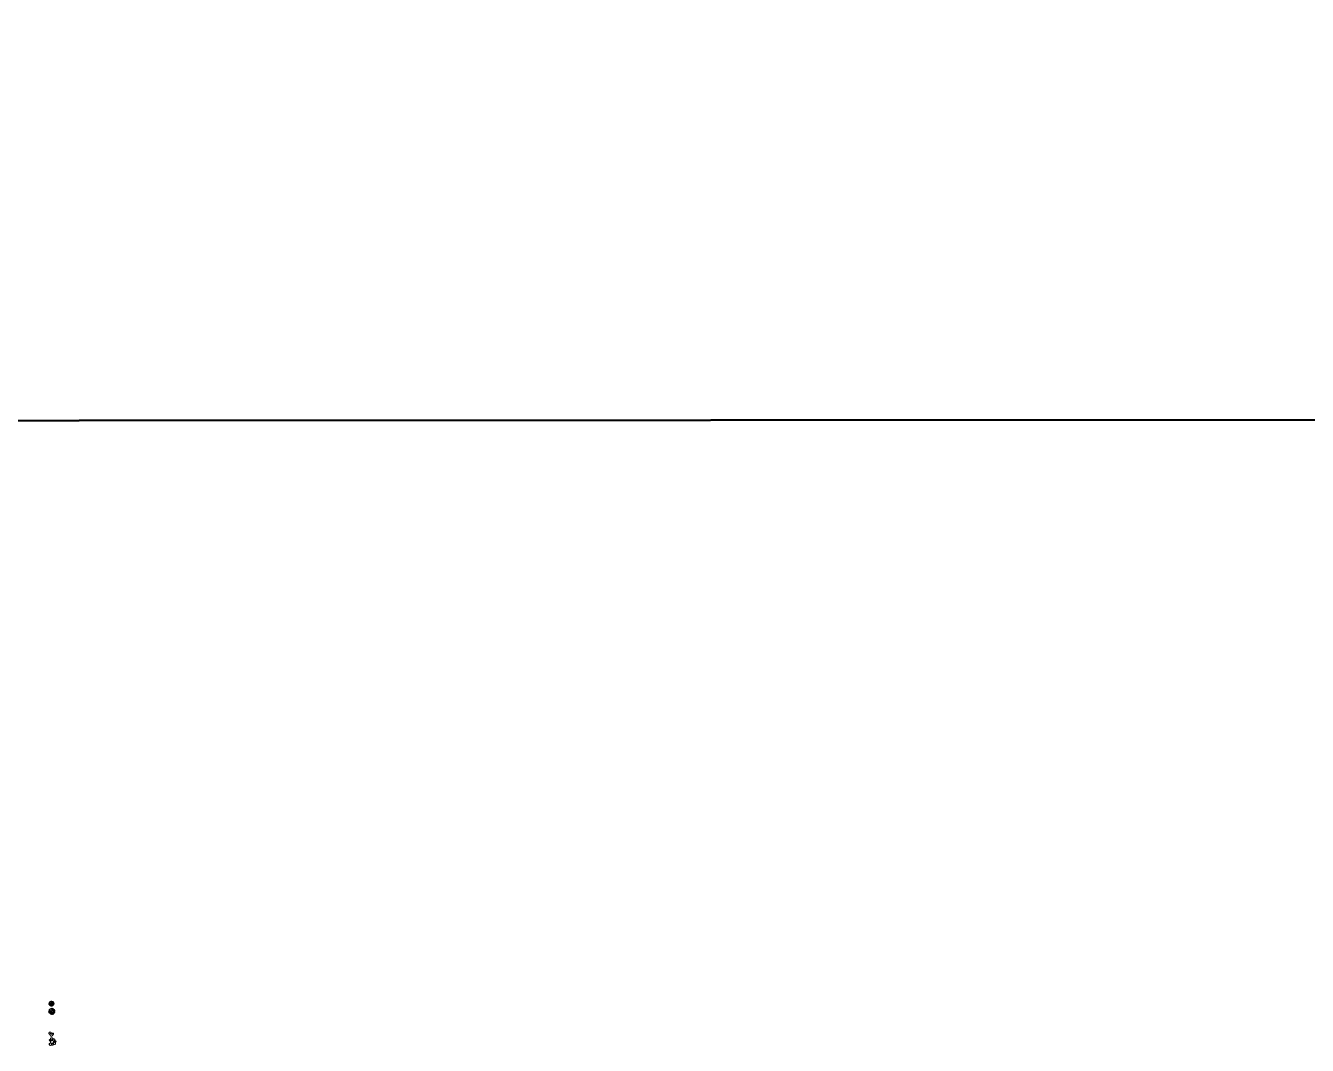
# Model space of a CAD drawing. Header units: feet. Extents: x 3381 to 683784, y 675186 to 4376258.
# Drawn here: x 681933 to 683042, y 4374468 to 4375351 of the extents above; entities that cross this region are included whole.
import ezdxf

# ---------------------------------------------------------------- set-up
doc = ezdxf.new("R2010")
doc.units = ezdxf.units.FT
doc.header["$MEASUREMENT"] = 0
doc.layers.get('0').update_dxf_attribs({"linetype": 'CONTINUOUS'})
doc.layers.add('su xtti', color=7, linetype='CONTINUOUS', lineweight=30)
doc.layers.add('дерево', color=96, linetype='CONTINUOUS', lineweight=5)

# ---------------------------------------------------------------- blocks, each defined once
blk = doc.blocks.new('sam')
at = {"layer": 'дерево'}
for p, q in [((8656798, 4482433), (8656796, 4482432)), ((8656799, 4482431), (8656796, 4482431)), ((8656799, 4482430), (8656796, 4482430)), ((8656798, 4482429), (8656796, 4482428)), ((8656798, 4482436), (8656797, 4482435)), ((8656798, 4482434), (8656797, 4482435)), ((8656798, 4482434), (8656797, 4482434)), ((8656798, 4482432), (8656797, 4482432)), ((8656798, 4482427), (8656797, 4482426)), ((8656800, 4482437), (8656798, 4482438)), ((8656799, 4482436), (8656798, 4482437)), ((8656799, 4482436), (8656798, 4482436)), ((8656800, 4482435), (8656798, 4482434)), ((8656798, 4482434), (8656798, 4482434)), ((8656800, 4482433), (8656798, 4482433)), ((8656799, 4482431), (8656798, 4482432)), ((8656800, 4482428), (8656798, 4482429)), ((8656799, 4482427), (8656798, 4482427)), ((8656800, 4482437), (8656799, 4482436)), ((8656800, 4482432), (8656799, 4482431)), ((8656800, 4482429), (8656799, 4482430)), ((8656800, 4482428), (8656799, 4482427)), ((8656801, 4482439), (8656800, 4482440)), ((8656802, 4482437), (8656800, 4482437)), ((8656801, 4482436), (8656800, 4482435)), ((8656801, 4482436), (8656800, 4482434)), ((8656800, 4482434), (8656800, 4482433)), ((8656802, 4482433), (8656800, 4482432)), ((8656802, 4482433), (8656800, 4482433)), ((8656803, 4482430), (8656800, 4482429)), ((8656800, 4482429), (8656802, 4482428)), ((8656800, 4482429), (8656800, 4482428)), ((8656802, 4482438), (8656801, 4482439)), ((8656804, 4482435), (8656801, 4482436)), ((8656802, 4482428), (8656801, 4482427)), ((8656801, 4482427), (8656801, 4482427)), ((8656802, 4482437), (8656802, 4482438)), ((8656803, 4482436), (8656802, 4482437)), ((8656803, 4482433), (8656802, 4482433)), ((8656802, 4482428), (8656807, 4482430)), ((8656804, 4482435), (8656803, 4482436)), ((8656804, 4482434), (8656803, 4482433)), ((8656808, 4482431), (8656803, 4482430)), ((8656808, 4482435), (8656804, 4482435)), ((8656804, 4482435), (8656804, 4482434)), ((8656804, 4482434), (8656807, 4482434)), ((8656807, 4482446), (8656806, 4482448)), ((8656807, 4482446), (8656806, 4482446)), ((8656808, 4482448), (8656807, 4482448)), ((8656809, 4482446), (8656807, 4482447)), ((8656808, 4482446), (8656807, 4482446)), ((8656807, 4482434), (8656812, 4482432)), ((8656807, 4482430), (8656811, 4482430)), ((8656810, 4482448), (8656808, 4482449)), ((8656809, 4482446), (8656808, 4482448)), ((8656808, 4482448), (8656808, 4482448)), ((8656809, 4482445), (8656808, 4482446)), ((8656812, 4482433), (8656808, 4482435)), ((8656812, 4482432), (8656808, 4482431)), ((8656810, 4482448), (8656809, 4482449)), ((8656811, 4482445), (8656809, 4482446)), ((8656811, 4482445), (8656809, 4482445)), ((8656812, 4482448), (8656810, 4482448)), ((8656813, 4482448), (8656811, 4482450)), ((8656811, 4482448), (8656811, 4482449)), ((8656812, 4482448), (8656811, 4482448)), ((8656815, 4482446), (8656811, 4482445)), ((8656811, 4482430), (8656815, 4482429)), ((8656813, 4482447), (8656812, 4482448)), ((8656813, 4482433), (8656812, 4482433)), ((8656813, 4482448), (8656813, 4482451)), ((8656815, 4482446), (8656813, 4482448)), ((8656815, 4482446), (8656813, 4482447)), ((8656818, 4482428), (8656813, 4482433)), ((8656817, 4482451), (8656814, 4482453)), ((8656815, 4482450), (8656814, 4482451)), ((8656815, 4482448), (8656814, 4482450)), ((8656815, 4482450), (8656815, 4482451)), ((8656815, 4482449), (8656816, 4482450)), ((8656815, 4482449), (8656815, 4482450)), ((8656815, 4482450), (8656815, 4482450)), ((8656815, 4482448), (8656815, 4482449)), ((8656821, 4482447), (8656815, 4482448)), ((8656818, 4482445), (8656815, 4482446)), ((8656815, 4482429), (8656818, 4482426)), ((8656817, 4482451), (8656816, 4482453)), ((8656816, 4482450), (8656817, 4482451)), ((8656816, 4482450), (8656817, 4482451)), ((8656819, 4482452), (8656817, 4482453)), ((8656820, 4482452), (8656817, 4482451)), ((8656819, 4482450), (8656818, 4482451)), ((8656818, 4482451), (8656818, 4482451)), ((8656818, 4482451), (8656818, 4482451)), ((8656822, 4482444), (8656818, 4482445)), ((8656820, 4482426), (8656818, 4482428)), ((8656820, 4482453), (8656819, 4482454)), ((8656820, 4482452), (8656819, 4482453)), ((8656820, 4482452), (8656819, 4482452)), ((8656820, 4482451), (8656819, 4482451)), ((8656821, 4482449), (8656819, 4482450)), ((8656820, 4482453), (8656821, 4482454)), ((8656823, 4482452), (8656820, 4482453)), ((8656823, 4482452), (8656820, 4482452)), ((8656822, 4482450), (8656820, 4482451)), ((8656820, 4482450), (8656820, 4482451)), ((8656820, 4482450), (8656820, 4482451)), ((8656821, 4482449), (8656820, 4482450)), ((8656822, 4482450), (8656821, 4482449)), ((8656821, 4482447), (8656822, 4482448)), ((8656824, 4482445), (8656821, 4482447)), ((8656822, 4482450), (8656823, 4482451)), ((8656822, 4482450), (8656822, 4482451)), ((8656823, 4482449), (8656822, 4482450)), ((8656822, 4482450), (8656822, 4482450)), ((8656822, 4482448), (8656823, 4482449)), ((8656823, 4482441), (8656822, 4482444)), ((8656823, 4482437), (8656822, 4482433)), ((8656822, 4482433), (8656822, 4482428)), ((8656824, 4482453), (8656823, 4482454)), ((8656823, 4482452), (8656824, 4482453)), ((8656826, 4482449), (8656823, 4482452)), ((8656823, 4482449), (8656824, 4482450)), ((8656827, 4482444), (8656823, 4482437)), ((8656823, 4482437), (8656823, 4482441)), ((8656824, 4482453), (8656827, 4482453)), ((8656827, 4482444), (8656824, 4482445)), ((8656824, 4482424), (8656825, 4482437)), ((8656830, 4482429), (8656824, 4482424)), ((8656825, 4482437), (8656827, 4482444)), ((8656830, 4482447), (8656826, 4482449)), ((8656826, 4482449), (8656828, 4482449)), ((8656827, 4482444), (8656828, 4482445)), ((8656828, 4482452), (8656828, 4482453)), ((8656828, 4482452), (8656829, 4482453)), ((8656829, 4482450), (8656828, 4482452)), ((8656828, 4482449), (8656830, 4482449)), ((8656828, 4482445), (8656830, 4482447)), ((8656828, 4482426), (8656832, 4482428)), ((8656829, 4482450), (8656830, 4482452)), ((8656830, 4482449), (8656829, 4482450)), ((8656830, 4482449), (8656833, 4482450)), ((8656830, 4482447), (8656832, 4482448)), ((8656830, 4482447), (8656832, 4482446)), ((8656834, 4482433), (8656830, 4482429)), ((8656832, 4482448), (8656835, 4482449)), ((8656832, 4482448), (8656835, 4482448)), ((8656832, 4482446), (8656835, 4482446)), ((8656832, 4482428), (8656834, 4482430)), ((8656836, 4482435), (8656834, 4482433)), ((8656834, 4482430), (8656836, 4482433)), ((8656835, 4482448), (8656836, 4482449)), ((8656835, 4482448), (8656838, 4482449)), ((8656835, 4482446), (8656836, 4482448)), ((8656835, 4482446), (8656836, 4482446)), ((8656838, 4482447), (8656836, 4482448)), ((8656838, 4482440), (8656836, 4482435)), ((8656836, 4482433), (8656838, 4482437)), ((8656838, 4482445), (8656838, 4482448)), ((8656838, 4482445), (8656839, 4482447)), ((8656838, 4482445), (8656838, 4482447)), ((8656839, 4482443), (8656838, 4482445)), ((8656838, 4482437), (8656841, 4482442)), ((8656841, 4482442), (8656838, 4482440)), ((8656842, 4482427), (8656838, 4482425)), ((8656839, 4482447), (8656840, 4482447)), ((8656839, 4482443), (8656840, 4482444)), ((8656841, 4482442), (8656839, 4482443)), ((8656840, 4482445), (8656841, 4482447)), ((8656840, 4482444), (8656840, 4482445)), ((8656840, 4482445), (8656842, 4482445)), ((8656840, 4482444), (8656842, 4482443)), ((8656841, 4482442), (8656843, 4482440)), ((8656842, 4482444), (8656843, 4482445)), ((8656842, 4482443), (8656843, 4482444)), ((8656842, 4482443), (8656842, 4482444)), ((8656842, 4482443), (8656843, 4482442)), ((8656842, 4482427), (8656845, 4482430)), ((8656843, 4482426), (8656842, 4482427)), ((8656843, 4482441), (8656845, 4482443)), ((8656843, 4482440), (8656843, 4482441)), ((8656843, 4482441), (8656845, 4482441)), ((8656843, 4482440), (8656844, 4482437)), ((8656843, 4482440), (8656844, 4482439)), ((8656843, 4482426), (8656845, 4482428)), ((8656844, 4482439), (8656846, 4482440)), ((8656844, 4482439), (8656845, 4482439)), ((8656844, 4482437), (8656845, 4482437)), ((8656844, 4482437), (8656845, 4482436)), ((8656845, 4482439), (8656846, 4482439)), ((8656845, 4482437), (8656847, 4482438)), ((8656845, 4482433), (8656847, 4482437)), ((8656845, 4482430), (8656845, 4482433)), ((8656845, 4482430), (8656846, 4482432)), ((8656845, 4482430), (8656846, 4482431)), ((8656845, 4482428), (8656847, 4482429)), ((8656846, 4482432), (8656847, 4482435)), ((8656846, 4482431), (8656849, 4482430)), ((8656847, 4482429), (8656849, 4482428)), ((8656847, 4482429), (8656848, 4482429)), ((8656847, 4482425), (8656848, 4482428)), ((8656797, 4482423), (8656796, 4482424)), ((8656799, 4482421), (8656796, 4482422)), ((8656799, 4482426), (8656797, 4482424)), ((8656798, 4482422), (8656797, 4482423)), ((8656798, 4482420), (8656797, 4482421)), ((8656799, 4482421), (8656798, 4482422)), ((8656799, 4482420), (8656798, 4482420)), ((8656800, 4482419), (8656798, 4482418)), ((8656801, 4482427), (8656799, 4482426)), ((8656803, 4482422), (8656799, 4482423)), ((8656801, 4482422), (8656799, 4482422)), ((8656800, 4482420), (8656799, 4482421)), ((8656800, 4482419), (8656799, 4482420)), ((8656801, 4482416), (8656799, 4482416)), ((8656802, 4482419), (8656800, 4482420)), ((8656802, 4482419), (8656800, 4482419)), ((8656801, 4482418), (8656800, 4482417)), ((8656802, 4482416), (8656800, 4482415)), ((8656801, 4482415), (8656800, 4482414)), ((8656802, 4482421), (8656801, 4482422)), ((8656803, 4482417), (8656801, 4482418)), ((8656801, 4482418), (8656801, 4482416)), ((8656802, 4482416), (8656801, 4482415)), ((8656802, 4482416), (8656801, 4482413)), ((8656802, 4482414), (8656801, 4482412)), ((8656801, 4482413), (8656801, 4482412)), ((8656801, 4482412), (8656801, 4482411)), ((8656804, 4482412), (8656801, 4482411)), ((8656803, 4482422), (8656802, 4482421)), ((8656805, 4482417), (8656802, 4482419)), ((8656804, 4482415), (8656802, 4482416)), ((8656804, 4482415), (8656802, 4482414)), ((8656803, 4482411), (8656802, 4482411)), ((8656806, 4482419), (8656803, 4482422)), ((8656805, 4482417), (8656803, 4482417)), ((8656804, 4482412), (8656803, 4482411)), ((8656804, 4482411), (8656803, 4482410)), ((8656805, 4482410), (8656803, 4482410)), ((8656807, 4482416), (8656804, 4482415)), ((8656806, 4482411), (8656804, 4482412)), ((8656806, 4482411), (8656804, 4482411)), ((8656807, 4482417), (8656805, 4482417)), ((8656805, 4482417), (8656807, 4482416)), ((8656806, 4482411), (8656805, 4482410)), ((8656809, 4482418), (8656806, 4482419)), ((8656808, 4482411), (8656806, 4482411)), ((8656808, 4482411), (8656806, 4482411)), ((8656807, 4482416), (8656812, 4482418)), ((8656809, 4482417), (8656807, 4482417)), ((8656809, 4482413), (8656808, 4482411)), ((8656808, 4482411), (8656810, 4482413)), ((8656809, 4482405), (8656808, 4482405)), ((8656811, 4482420), (8656809, 4482418)), ((8656811, 4482419), (8656809, 4482417)), ((8656811, 4482415), (8656809, 4482413)), ((8656810, 4482405), (8656809, 4482404)), ((8656810, 4482405), (8656809, 4482405)), ((8656809, 4482405), (8656809, 4482405)), ((8656810, 4482405), (8656809, 4482405)), ((8656810, 4482413), (8656813, 4482416)), ((8656811, 4482405), (8656810, 4482405)), ((8656811, 4482405), (8656810, 4482405)), ((8656811, 4482404), (8656810, 4482404)), ((8656811, 4482404), (8656810, 4482404)), ((8656813, 4482423), (8656811, 4482420)), ((8656811, 4482420), (8656813, 4482421)), ((8656813, 4482421), (8656811, 4482419)), ((8656813, 4482417), (8656811, 4482415)), ((8656812, 4482405), (8656811, 4482405)), ((8656812, 4482405), (8656811, 4482405)), ((8656812, 4482404), (8656811, 4482404)), ((8656812, 4482404), (8656811, 4482404)), ((8656812, 4482404), (8656811, 4482404)), ((8656812, 4482418), (8656814, 4482419)), ((8656813, 4482405), (8656812, 4482405)), ((8656813, 4482404), (8656812, 4482404)), ((8656812, 4482404), (8656812, 4482403)), ((8656814, 4482404), (8656812, 4482404)), ((8656812, 4482404), (8656812, 4482404)), ((8656817, 4482424), (8656813, 4482423)), ((8656813, 4482416), (8656817, 4482420)), ((8656814, 4482419), (8656813, 4482417)), ((8656815, 4482405), (8656813, 4482405)), ((8656814, 4482404), (8656813, 4482403)), ((8656814, 4482404), (8656813, 4482403)), ((8656814, 4482404), (8656813, 4482404)), ((8656815, 4482404), (8656814, 4482404)), ((8656814, 4482404), (8656814, 4482403)), ((8656814, 4482404), (8656814, 4482403)), ((8656815, 4482404), (8656814, 4482404)), ((8656815, 4482404), (8656814, 4482404)), ((8656816, 4482405), (8656815, 4482405)), ((8656816, 4482404), (8656815, 4482404)), ((8656818, 4482407), (8656816, 4482405)), ((8656816, 4482405), (8656817, 4482403)), ((8656816, 4482405), (8656818, 4482404)), ((8656816, 4482405), (8656816, 4482404)), ((8656817, 4482403), (8656816, 4482403)), ((8656818, 4482425), (8656817, 4482424)), ((8656817, 4482403), (8656817, 4482403)), ((8656817, 4482403), (8656817, 4482402)), ((8656817, 4482403), (8656818, 4482402)), ((8656817, 4482403), (8656818, 4482403)), ((8656818, 4482426), (8656818, 4482425)), ((8656820, 4482407), (8656818, 4482407)), ((8656818, 4482404), (8656819, 4482404)), ((8656818, 4482403), (8656819, 4482402)), ((8656818, 4482403), (8656818, 4482402)), ((8656819, 4482404), (8656820, 4482402)), ((8656819, 4482404), (8656820, 4482403)), ((8656820, 4482426), (8656820, 4482426)), ((8656821, 4482408), (8656820, 4482407)), ((8656820, 4482403), (8656822, 4482402)), ((8656820, 4482402), (8656821, 4482402)), ((8656820, 4482402), (8656820, 4482402)), ((8656821, 4482419), (8656821, 4482419)), ((8656821, 4482408), (8656821, 4482408)), ((8656821, 4482408), (8656823, 4482408)), ((8656822, 4482402), (8656822, 4482402)), ((8656822, 4482402), (8656822, 4482401)), ((8656822, 4482402), (8656822, 4482401)), ((8656822, 4482402), (8656823, 4482402)), ((8656823, 4482408), (8656823, 4482408)), ((8656823, 4482408), (8656825, 4482406)), ((8656823, 4482402), (8656824, 4482401)), ((8656824, 4482401), (8656823, 4482401)), ((8656825, 4482403), (8656824, 4482403)), ((8656824, 4482403), (8656825, 4482401)), ((8656824, 4482403), (8656824, 4482402)), ((8656824, 4482401), (8656825, 4482401)), ((8656825, 4482406), (8656826, 4482405)), ((8656825, 4482406), (8656826, 4482405)), ((8656825, 4482406), (8656825, 4482405)), ((8656825, 4482405), (8656825, 4482403)), ((8656826, 4482403), (8656825, 4482401)), ((8656825, 4482403), (8656825, 4482403)), ((8656825, 4482403), (8656825, 4482402)), ((8656825, 4482403), (8656825, 4482402)), ((8656826, 4482424), (8656828, 4482426)), ((8656826, 4482424), (8656826, 4482424)), ((8656826, 4482417), (8656826, 4482417)), ((8656826, 4482405), (8656828, 4482404)), ((8656826, 4482405), (8656827, 4482404)), ((8656826, 4482405), (8656827, 4482404)), ((8656827, 4482404), (8656826, 4482403)), ((8656826, 4482403), (8656826, 4482402)), ((8656826, 4482402), (8656827, 4482401)), ((8656827, 4482404), (8656827, 4482403)), ((8656827, 4482404), (8656828, 4482403)), ((8656827, 4482404), (8656827, 4482403)), ((8656827, 4482403), (8656827, 4482402)), ((8656827, 4482403), (8656828, 4482402)), ((8656832, 4482424), (8656828, 4482422)), ((8656830, 4482414), (8656828, 4482416)), ((8656828, 4482404), (8656829, 4482403)), ((8656828, 4482404), (8656829, 4482403)), ((8656828, 4482403), (8656829, 4482402)), ((8656829, 4482403), (8656829, 4482403)), ((8656835, 4482409), (8656830, 4482414)), ((8656838, 4482425), (8656832, 4482424)), ((8656832, 4482422), (8656839, 4482424)), ((8656832, 4482422), (8656832, 4482422)), ((8656834, 4482405), (8656833, 4482404)), ((8656834, 4482408), (8656836, 4482408)), ((8656834, 4482408), (8656835, 4482407)), ((8656834, 4482408), (8656835, 4482407)), ((8656835, 4482407), (8656834, 4482405)), ((8656834, 4482405), (8656835, 4482404)), ((8656835, 4482409), (8656836, 4482411)), ((8656839, 4482409), (8656835, 4482409)), ((8656835, 4482407), (8656836, 4482407)), ((8656836, 4482411), (8656838, 4482412)), ((8656836, 4482411), (8656838, 4482411)), ((8656836, 4482408), (8656839, 4482408)), ((8656836, 4482407), (8656836, 4482405)), ((8656836, 4482407), (8656837, 4482406)), ((8656838, 4482412), (8656840, 4482415)), ((8656838, 4482411), (8656839, 4482412)), ((8656839, 4482424), (8656843, 4482426)), ((8656839, 4482412), (8656841, 4482413)), ((8656839, 4482412), (8656841, 4482412)), ((8656839, 4482409), (8656840, 4482409)), ((8656840, 4482415), (8656843, 4482416)), ((8656840, 4482409), (8656841, 4482411)), ((8656841, 4482413), (8656844, 4482415)), ((8656841, 4482413), (8656843, 4482415)), ((8656841, 4482412), (8656843, 4482413)), ((8656841, 4482412), (8656841, 4482413)), ((8656841, 4482411), (8656842, 4482412)), ((8656841, 4482411), (8656841, 4482412)), ((8656841, 4482412), (8656842, 4482412)), ((8656841, 4482411), (8656841, 4482410)), ((8656842, 4482412), (8656843, 4482411)), ((8656842, 4482412), (8656843, 4482412)), ((8656843, 4482426), (8656844, 4482425)), ((8656843, 4482416), (8656845, 4482419)), ((8656843, 4482416), (8656844, 4482419)), ((8656843, 4482415), (8656844, 4482416)), ((8656843, 4482413), (8656844, 4482414)), ((8656843, 4482413), (8656844, 4482412)), ((8656844, 4482425), (8656845, 4482424)), ((8656844, 4482419), (8656845, 4482420)), ((8656844, 4482419), (8656844, 4482419)), ((8656844, 4482416), (8656846, 4482417)), ((8656844, 4482415), (8656845, 4482416)), ((8656844, 4482415), (8656845, 4482415)), ((8656844, 4482415), (8656844, 4482415)), ((8656844, 4482415), (8656845, 4482415)), ((8656845, 4482424), (8656847, 4482425)), ((8656845, 4482424), (8656848, 4482425)), ((8656845, 4482424), (8656847, 4482422)), ((8656845, 4482420), (8656846, 4482423)), ((8656845, 4482420), (8656846, 4482421)), ((8656845, 4482419), (8656847, 4482420)), ((8656845, 4482419), (8656847, 4482420)), ((8656846, 4482417), (8656847, 4482418)), ((8656846, 4482417), (8656847, 4482417)), ((8656847, 4482422), (8656848, 4482421)), ((8656847, 4482420), (8656847, 4482421))]:
    blk.add_line(p, q, dxfattribs=at)
for centre, radius, start, end in [((8656819, 4482429), 3.57, 291.0582, 340.0573), ((8656815, 4482410), 10.7, 55.3162, 77.3154), ((8656797, 4482413), 24.9, 348.2991, 12.2999), ((8656808, 4482416), 17.8, 332.0051, 2.0039), ((8656829, 4482425), 3.57, 201.058, 250.0568), ((8656849, 4482432), 28.5, 213.1714, 237.1713), ((8656842, 4482411), 14.3, 130.8291, 161.8284)]:
    blk.add_arc(centre, radius, start, end, dxfattribs=at)
blk = doc.blocks.new('kuknar')
at = {"layer": 'дерево'}
for p, q in [((8656735, 4482472), (8656740, 4482477)), ((8656735, 4482474), (8656736, 4482477)), ((8656740, 4482477), (8656737, 4482478)), ((8656740, 4482477), (8656742, 4482480)), ((8656740, 4482477), (8656740, 4482479)), ((8656744, 4482476), (8656742, 4482476)), ((8656744, 4482476), (8656743, 4482478)), ((8656744, 4482476), (8656745, 4482478)), ((8656750, 4482480), (8656746, 4482481)), ((8656750, 4482480), (8656752, 4482481)), ((8656750, 4482480), (8656750, 4482481)), ((8656752, 4482479), (8656750, 4482480)), ((8656755, 4482476), (8656752, 4482479)), ((8656752, 4482474), (8656753, 4482476)), ((8656756, 4482478), (8656755, 4482481)), ((8656755, 4482476), (8656756, 4482478)), ((8656757, 4482473), (8656755, 4482476)), ((8656756, 4482478), (8656756, 4482481)), ((8656756, 4482478), (8656760, 4482480)), ((8656756, 4482478), (8656758, 4482480)), ((8656760, 4482475), (8656761, 4482477)), ((8656762, 4482477), (8656761, 4482480)), ((8656762, 4482477), (8656762, 4482479)), ((8656762, 4482477), (8656764, 4482478)), ((8656762, 4482477), (8656763, 4482478)), ((8656764, 4482474), (8656762, 4482477)), ((8656762, 4482477), (8656767, 4482477)), ((8656767, 4482474), (8656767, 4482476)), ((8656726, 4482453), (8656723, 4482456)), ((8656726, 4482453), (8656723, 4482452)), ((8656726, 4482453), (8656723, 4482448)), ((8656727, 4482461), (8656724, 4482463)), ((8656727, 4482461), (8656724, 4482459)), ((8656727, 4482461), (8656724, 4482457)), ((8656728, 4482443), (8656724, 4482448)), ((8656728, 4482443), (8656725, 4482444)), ((8656730, 4482467), (8656726, 4482466)), ((8656729, 4482455), (8656726, 4482453)), ((8656729, 4482447), (8656726, 4482448)), ((8656729, 4482447), (8656726, 4482446)), ((8656730, 4482467), (8656727, 4482469)), ((8656727, 4482461), (8656727, 4482466)), ((8656729, 4482455), (8656727, 4482461)), ((8656728, 4482443), (8656727, 4482440)), ((8656732, 4482439), (8656728, 4482443)), ((8656728, 4482443), (8656729, 4482438)), ((8656734, 4482450), (8656729, 4482455)), ((8656731, 4482450), (8656729, 4482447)), ((8656729, 4482447), (8656729, 4482445)), ((8656735, 4482474), (8656730, 4482472)), ((8656730, 4482467), (8656730, 4482472)), ((8656732, 4482463), (8656730, 4482467)), ((8656732, 4482443), (8656730, 4482441)), ((8656732, 4482443), (8656730, 4482443)), ((8656732, 4482437), (8656730, 4482434)), ((8656734, 4482456), (8656731, 4482456)), ((8656734, 4482450), (8656731, 4482450)), ((8656732, 4482443), (8656731, 4482445)), ((8656736, 4482462), (8656732, 4482463)), ((8656734, 4482456), (8656732, 4482458)), ((8656734, 4482446), (8656732, 4482443)), ((8656732, 4482443), (8656734, 4482443)), ((8656732, 4482443), (8656733, 4482441)), ((8656740, 4482442), (8656732, 4482439)), ((8656732, 4482439), (8656732, 4482437)), ((8656732, 4482437), (8656737, 4482438)), ((8656732, 4482437), (8656735, 4482433)), ((8656735, 4482474), (8656733, 4482475)), ((8656734, 4482456), (8656733, 4482453)), ((8656734, 4482456), (8656734, 4482458)), ((8656740, 4482456), (8656734, 4482456)), ((8656734, 4482456), (8656736, 4482453)), ((8656739, 4482448), (8656734, 4482450)), ((8656739, 4482448), (8656734, 4482446)), ((8656735, 4482472), (8656735, 4482474)), ((8656735, 4482467), (8656735, 4482472)), ((8656736, 4482462), (8656735, 4482467)), ((8656739, 4482431), (8656735, 4482433)), ((8656739, 4482431), (8656735, 4482431)), ((8656739, 4482460), (8656736, 4482462)), ((8656739, 4482453), (8656736, 4482451)), ((8656739, 4482434), (8656737, 4482435)), ((8656739, 4482431), (8656738, 4482429)), ((8656744, 4482458), (8656739, 4482460)), ((8656740, 4482456), (8656739, 4482453)), ((8656739, 4482453), (8656741, 4482451)), ((8656739, 4482453), (8656739, 4482451)), ((8656744, 4482448), (8656739, 4482448)), ((8656742, 4482436), (8656739, 4482434)), ((8656739, 4482434), (8656739, 4482431)), ((8656745, 4482430), (8656739, 4482431)), ((8656739, 4482431), (8656743, 4482427)), ((8656739, 4482431), (8656741, 4482428)), ((8656744, 4482458), (8656740, 4482456)), ((8656745, 4482444), (8656740, 4482442)), ((8656744, 4482476), (8656742, 4482474)), ((8656743, 4482440), (8656742, 4482436)), ((8656742, 4482436), (8656744, 4482433)), ((8656744, 4482433), (8656742, 4482431)), ((8656745, 4482444), (8656743, 4482440)), ((8656748, 4482474), (8656744, 4482476)), ((8656744, 4482476), (8656744, 4482474)), ((8656748, 4482456), (8656744, 4482458)), ((8656744, 4482458), (8656748, 4482458)), ((8656748, 4482451), (8656744, 4482448)), ((8656744, 4482433), (8656746, 4482433)), ((8656744, 4482433), (8656744, 4482431)), ((8656747, 4482446), (8656745, 4482444)), ((8656752, 4482435), (8656745, 4482430)), ((8656745, 4482430), (8656747, 4482428)), ((8656747, 4482428), (8656745, 4482426)), ((8656748, 4482439), (8656746, 4482436)), ((8656751, 4482453), (8656747, 4482446)), ((8656747, 4482446), (8656748, 4482451)), ((8656747, 4482446), (8656747, 4482443)), ((8656747, 4482443), (8656748, 4482439)), ((8656747, 4482428), (8656749, 4482426)), ((8656750, 4482472), (8656748, 4482474)), ((8656748, 4482458), (8656750, 4482459)), ((8656749, 4482453), (8656748, 4482456)), ((8656748, 4482451), (8656749, 4482453)), ((8656748, 4482439), (8656750, 4482436)), ((8656750, 4482436), (8656749, 4482433)), ((8656750, 4482472), (8656752, 4482474)), ((8656752, 4482467), (8656750, 4482472)), ((8656750, 4482459), (8656753, 4482462)), ((8656750, 4482459), (8656751, 4482462)), ((8656750, 4482436), (8656753, 4482439)), ((8656750, 4482436), (8656753, 4482436)), ((8656750, 4482436), (8656750, 4482434)), ((8656751, 4482462), (8656752, 4482467)), ((8656752, 4482460), (8656751, 4482456)), ((8656751, 4482456), (8656755, 4482450)), ((8656755, 4482450), (8656751, 4482453)), ((8656753, 4482431), (8656751, 4482428)), ((8656755, 4482427), (8656751, 4482429)), ((8656755, 4482427), (8656751, 4482426)), ((8656752, 4482474), (8656754, 4482471)), ((8656752, 4482474), (8656755, 4482474)), ((8656753, 4482462), (8656752, 4482460)), ((8656756, 4482440), (8656752, 4482435)), ((8656752, 4482435), (8656753, 4482431)), ((8656753, 4482462), (8656755, 4482465)), ((8656753, 4482462), (8656756, 4482463)), ((8656753, 4482431), (8656756, 4482431)), ((8656753, 4482431), (8656754, 4482428)), ((8656755, 4482427), (8656754, 4482426)), ((8656755, 4482465), (8656756, 4482467)), ((8656755, 4482450), (8656757, 4482448)), ((8656755, 4482450), (8656757, 4482448)), ((8656758, 4482429), (8656755, 4482427)), ((8656755, 4482427), (8656756, 4482426)), ((8656756, 4482467), (8656757, 4482470)), ((8656756, 4482467), (8656758, 4482468)), ((8656756, 4482463), (8656761, 4482466)), ((8656756, 4482463), (8656759, 4482464)), ((8656758, 4482444), (8656756, 4482440)), ((8656756, 4482440), (8656757, 4482436)), ((8656757, 4482473), (8656758, 4482475)), ((8656757, 4482470), (8656757, 4482473)), ((8656757, 4482448), (8656761, 4482449)), ((8656757, 4482448), (8656763, 4482446)), ((8656757, 4482448), (8656758, 4482444)), ((8656757, 4482436), (8656758, 4482433)), ((8656758, 4482475), (8656760, 4482475)), ((8656758, 4482468), (8656759, 4482470)), ((8656758, 4482444), (8656758, 4482443)), ((8656758, 4482443), (8656759, 4482441)), ((8656758, 4482433), (8656761, 4482430)), ((8656760, 4482432), (8656758, 4482429)), ((8656759, 4482470), (8656759, 4482473)), ((8656759, 4482470), (8656761, 4482470)), ((8656759, 4482464), (8656762, 4482463)), ((8656759, 4482441), (8656761, 4482439)), ((8656760, 4482475), (8656762, 4482473)), ((8656760, 4482475), (8656762, 4482475)), ((8656761, 4482439), (8656760, 4482436)), ((8656763, 4482434), (8656760, 4482432)), ((8656763, 4482430), (8656760, 4482427)), ((8656761, 4482470), (8656762, 4482469)), ((8656761, 4482466), (8656763, 4482468)), ((8656761, 4482466), (8656763, 4482466)), ((8656761, 4482466), (8656763, 4482465)), ((8656761, 4482449), (8656764, 4482450)), ((8656761, 4482449), (8656765, 4482448)), ((8656761, 4482439), (8656763, 4482441)), ((8656761, 4482439), (8656764, 4482439)), ((8656761, 4482439), (8656762, 4482436)), ((8656762, 4482463), (8656764, 4482460)), ((8656763, 4482468), (8656765, 4482470)), ((8656763, 4482466), (8656766, 4482468)), ((8656763, 4482465), (8656765, 4482464)), ((8656763, 4482446), (8656768, 4482445)), ((8656763, 4482446), (8656764, 4482443)), ((8656765, 4482440), (8656763, 4482434)), ((8656763, 4482434), (8656763, 4482430)), ((8656763, 4482430), (8656765, 4482430)), ((8656763, 4482430), (8656763, 4482428)), ((8656765, 4482472), (8656764, 4482474)), ((8656764, 4482460), (8656768, 4482461)), ((8656764, 4482460), (8656768, 4482456)), ((8656765, 4482452), (8656764, 4482454)), ((8656764, 4482450), (8656765, 4482452)), ((8656764, 4482450), (8656767, 4482451)), ((8656764, 4482443), (8656765, 4482440)), ((8656764, 4482443), (8656768, 4482440)), ((8656765, 4482470), (8656767, 4482474)), ((8656765, 4482470), (8656765, 4482472)), ((8656765, 4482470), (8656767, 4482470)), ((8656765, 4482464), (8656768, 4482465)), ((8656765, 4482464), (8656765, 4482462)), ((8656765, 4482464), (8656768, 4482463)), ((8656765, 4482452), (8656767, 4482454)), ((8656765, 4482452), (8656768, 4482452)), ((8656765, 4482440), (8656766, 4482436)), ((8656766, 4482468), (8656769, 4482468)), ((8656766, 4482436), (8656768, 4482434)), ((8656768, 4482434), (8656766, 4482429)), ((8656767, 4482474), (8656768, 4482475)), ((8656767, 4482474), (8656769, 4482475)), ((8656767, 4482474), (8656770, 4482473)), ((8656767, 4482470), (8656769, 4482471)), ((8656767, 4482451), (8656770, 4482450)), ((8656769, 4482463), (8656768, 4482466)), ((8656769, 4482463), (8656768, 4482464)), ((8656768, 4482461), (8656769, 4482463)), ((8656768, 4482461), (8656771, 4482460)), ((8656768, 4482456), (8656772, 4482452)), ((8656768, 4482456), (8656771, 4482455)), ((8656768, 4482445), (8656770, 4482447)), ((8656768, 4482445), (8656773, 4482443)), ((8656768, 4482440), (8656768, 4482437)), ((8656768, 4482440), (8656770, 4482440)), ((8656768, 4482434), (8656771, 4482434)), ((8656768, 4482434), (8656769, 4482432)), ((8656769, 4482471), (8656771, 4482471)), ((8656769, 4482468), (8656772, 4482469)), ((8656769, 4482468), (8656772, 4482466)), ((8656769, 4482463), (8656770, 4482465)), ((8656769, 4482463), (8656771, 4482463)), ((8656770, 4482450), (8656772, 4482451)), ((8656770, 4482447), (8656770, 4482450)), ((8656770, 4482450), (8656772, 4482448)), ((8656770, 4482447), (8656773, 4482447)), ((8656771, 4482471), (8656771, 4482473)), ((8656771, 4482471), (8656772, 4482472)), ((8656771, 4482471), (8656773, 4482471)), ((8656771, 4482471), (8656774, 4482469)), ((8656771, 4482460), (8656773, 4482460)), ((8656771, 4482460), (8656772, 4482458)), ((8656771, 4482455), (8656773, 4482456)), ((8656772, 4482469), (8656772, 4482470)), ((8656772, 4482469), (8656773, 4482468)), ((8656772, 4482466), (8656772, 4482464)), ((8656772, 4482466), (8656774, 4482466)), ((8656772, 4482466), (8656773, 4482465)), ((8656772, 4482458), (8656775, 4482458)), ((8656775, 4482458), (8656772, 4482458)), ((8656772, 4482458), (8656772, 4482456)), ((8656772, 4482458), (8656773, 4482457)), ((8656772, 4482452), (8656776, 4482450)), ((8656773, 4482443), (8656772, 4482440)), ((8656772, 4482440), (8656776, 4482442)), ((8656772, 4482440), (8656772, 4482436)), ((8656772, 4482440), (8656774, 4482438)), ((8656772, 4482440), (8656776, 4482440)), ((8656773, 4482465), (8656774, 4482465)), ((8656773, 4482460), (8656773, 4482461)), ((8656773, 4482460), (8656775, 4482461)), ((8656773, 4482460), (8656775, 4482459)), ((8656773, 4482456), (8656775, 4482458)), ((8656773, 4482456), (8656776, 4482456)), ((8656776, 4482448), (8656773, 4482451)), ((8656773, 4482443), (8656775, 4482445)), ((8656775, 4482466), (8656774, 4482469)), ((8656775, 4482466), (8656775, 4482468)), ((8656775, 4482463), (8656775, 4482466)), ((8656775, 4482466), (8656776, 4482466)), ((8656775, 4482463), (8656776, 4482465)), ((8656775, 4482458), (8656775, 4482463)), ((8656777, 4482454), (8656775, 4482453)), ((8656775, 4482445), (8656776, 4482448)), ((8656775, 4482445), (8656776, 4482445)), ((8656776, 4482456), (8656777, 4482457)), ((8656776, 4482456), (8656777, 4482454)), ((8656776, 4482450), (8656778, 4482452)), ((8656776, 4482450), (8656778, 4482445)), ((8656776, 4482450), (8656778, 4482450)), ((8656776, 4482448), (8656778, 4482450)), ((8656776, 4482445), (8656778, 4482446)), ((8656776, 4482445), (8656777, 4482443)), ((8656777, 4482457), (8656777, 4482463)), ((8656777, 4482457), (8656779, 4482459)), ((8656777, 4482457), (8656779, 4482455)), ((8656777, 4482457), (8656779, 4482457)), ((8656777, 4482454), (8656777, 4482452)), ((8656778, 4482452), (8656779, 4482454)), ((8656778, 4482452), (8656779, 4482452)), ((8656778, 4482450), (8656779, 4482447)), ((8656778, 4482450), (8656779, 4482450))]:
    blk.add_line(p, q, dxfattribs=at)
blk = doc.blocks.new('Clump of Trees or Bushes - plan')
for points in [[(-10.993, 56.487), (-9.228, 58.426), (-10.144, 63.512), (-8.923, 67.033), (-3.43, 69.772), (2.673, 72.119), (-2.82, 71.728), (-10.449, 71.728), (-13.195, 74.075), (-13.806, 83.073), (-16.857, 86.594), (-22.045, 92.071), (-22.961, 94.81), (-22.656, 98.722), (-28.759, 100.678), (-31.811, 99.113), (-35.472, 101.461), (-45.543, 109.676), (-49.815, 108.503), (-55.308, 106.155), (-59.58, 106.938), (-60.801, 113.98), (-63.242, 104.982), (-67.209, 106.938), (-70.872, 104.59), (-74.839, 104.982), (-80.637, 101.461), (-86.435, 101.069), (-90.402, 97.548), (-90.402, 94.419), (-93.454, 90.898), (-98.947, 90.115), (-105.66, 90.115), (-101.083, 87.768), (-98.031, 82.682), (-100.778, 77.596), (-103.829, 74.466), (-103.219, 69.772), (-104.134, 65.077), (-108.102, 62.73), (-104.439, 60.774), (-102.609, 55.297), (-103.829, 50.211), (-102.303, 44.342), (-98.947, 41.995), (-98.031, 38.865), (-98.031, 34.953), (-93.148, 32.606), (-90.707, 29.476), (-91.317, 22.434), (-93.454, 17.348), (-89.487, 21.26), (-85.519, 23.999), (-82.468, 23.216), (-78.806, 19.304), (-74.228, 15.783), (-69.956, 15.392), (-59.886, 12.653), (-58.254, 7.074)], [(59.448, 5.262), (60.936, 4.858), (62.652, -1.011), (63.415, 4.858), (64.178, 5.836), (66.848, 6.814), (69.709, 6.569), (73.905, 7.792), (76.385, 9.748), (79.627, 10.237), (81.153, 12.438), (84.014, 15.127), (84.205, 17.084), (85.158, 17.573), (88.591, 16.839), (85.73, 20.262), (88.591, 20.751), (89.545, 21.974), (90.689, 24.174), (91.452, 24.663), (90.499, 25.886), (91.261, 31.999), (92.596, 33.466), (92.024, 36.645), (92.787, 38.845), (96.22, 40.557), (100.035, 42.024), (96.602, 41.779), (91.834, 41.779), (90.117, 43.246), (89.736, 48.871), (87.828, 51.071), (84.586, 54.494), (84.014, 56.206), (84.205, 58.651), (80.39, 59.873), (78.483, 58.895), (76.194, 60.362), (69.9, 65.497), (67.23, 64.764), (63.797, 63.297), (61.126, 63.786), (60.364, 68.187), (58.838, 62.563), (56.358, 63.786), (54.07, 62.319), (51.59, 62.563), (47.966, 60.362), (44.343, 60.118), (41.863, 57.917), (41.863, 55.961), (39.956, 53.761), (36.523, 53.272), (32.327, 53.272), (35.187, 51.805), (36.641, 49.381)]]:
    blk.add_lwpolyline(points)
for points in [[(-4.577, 66.508), (-7.629, 55.261), (-12.588, 57.706), (-17.166, 54.772), (-22.125, 55.261), (-29.372, 50.86), (-36.62, 50.371), (-41.579, 45.969), (-41.579, 42.057), (-45.393, 37.656), (-52.259, 36.678), (-60.651, 36.678), (-54.93, 33.743), (-51.115, 27.386), (-54.548, 21.029), (-58.363, 17.116), (-57.6, 11.248), (-58.744, 5.38), (-63.703, 2.446), (-59.126, 0), (-56.837, -6.846), (-58.363, -13.203), (-56.455, -20.539), (-52.259, -23.473), (-51.115, -27.385), (-51.115, -32.275), (-45.012, -35.21), (-41.96, -39.122), (-42.723, -47.924), (-45.393, -54.282), (-40.434, -49.391), (-35.475, -45.968), (-31.661, -46.946), (-27.083, -51.837), (-21.362, -56.238), (-16.021, -56.727), (-3.433, -60.15), (0, -71.887), (1.526, -60.15), (3.052, -58.194), (8.392, -56.238), (14.114, -56.727), (22.506, -54.282), (27.465, -50.369), (33.949, -49.391), (37.001, -44.99), (42.723, -39.611), (43.104, -35.699), (45.012, -34.721), (51.878, -36.188), (46.156, -29.341), (51.878, -28.363), (53.785, -25.918), (56.074, -21.517), (57.6, -20.539), (55.692, -18.094), (57.218, -5.868), (59.888, -2.934), (58.744, 3.424), (60.27, 7.825), (67.136, 11.248), (74.765, 14.182), (67.899, 13.693), (58.363, 13.693), (54.93, 16.627), (54.167, 27.875), (50.352, 32.276), (43.867, 39.123), (42.723, 42.546), (43.104, 47.436), (35.475, 49.882), (31.661, 47.925), (27.083, 50.86), (14.495, 61.129), (9.155, 59.662), (2.289, 56.728), (-3.052, 57.706)], [(-58.055, 61.947), (-58.97, 60.774), (-57.139, 60.774)], [(-1.144, 1.468), (-2.289, 0), (0, 0)], [(62.08, 35.667), (61.508, 34.933), (62.652, 34.933)]]:
    blk.add_lwpolyline(points, close=True)
blk = doc.blocks.new('doqquzd')
at = {"layer": 'дерево'}
for p, q in [((8656640, 4482313), (8656641, 4482316)), ((8656641, 4482309), (8656640, 4482313)), ((8656641, 4482357), (8656642, 4482359)), ((8656641, 4482355), (8656641, 4482357)), ((8656641, 4482353), (8656641, 4482355)), ((8656642, 4482353), (8656641, 4482353)), ((8656642, 4482350), (8656641, 4482351)), ((8656641, 4482351), (8656642, 4482351)), ((8656641, 4482316), (8656642, 4482319)), ((8656642, 4482310), (8656641, 4482309)), ((8656642, 4482305), (8656641, 4482308)), ((8656641, 4482308), (8656642, 4482308)), ((8656642, 4482359), (8656643, 4482358)), ((8656642, 4482352), (8656642, 4482353)), ((8656642, 4482351), (8656642, 4482352)), ((8656643, 4482349), (8656642, 4482350)), ((8656642, 4482319), (8656643, 4482318)), ((8656643, 4482308), (8656642, 4482310)), ((8656642, 4482308), (8656643, 4482308)), ((8656643, 4482303), (8656642, 4482305)), ((8656643, 4482358), (8656644, 4482358)), ((8656644, 4482349), (8656643, 4482349)), ((8656643, 4482318), (8656645, 4482317)), ((8656646, 4482304), (8656643, 4482303)), ((8656644, 4482360), (8656646, 4482362)), ((8656645, 4482359), (8656644, 4482360)), ((8656644, 4482360), (8656644, 4482360)), ((8656644, 4482358), (8656645, 4482359)), ((8656645, 4482348), (8656644, 4482349)), ((8656645, 4482347), (8656645, 4482348)), ((8656646, 4482346), (8656645, 4482347)), ((8656645, 4482321), (8656648, 4482323)), ((8656646, 4482319), (8656645, 4482321)), ((8656645, 4482321), (8656645, 4482321)), ((8656645, 4482317), (8656646, 4482319)), ((8656646, 4482362), (8656647, 4482362)), ((8656649, 4482345), (8656646, 4482346)), ((8656647, 4482302), (8656646, 4482304)), ((8656646, 4482301), (8656647, 4482302)), ((8656649, 4482299), (8656646, 4482301)), ((8656647, 4482362), (8656649, 4482362)), ((8656649, 4482362), (8656648, 4482361)), ((8656648, 4482361), (8656649, 4482361)), ((8656648, 4482323), (8656649, 4482323)), ((8656649, 4482361), (8656650, 4482361)), ((8656651, 4482346), (8656649, 4482345)), ((8656649, 4482323), (8656652, 4482324)), ((8656653, 4482299), (8656649, 4482299)), ((8656650, 4482361), (8656650, 4482362)), ((8656650, 4482362), (8656653, 4482361)), ((8656652, 4482345), (8656651, 4482346)), ((8656654, 4482346), (8656652, 4482345)), ((8656652, 4482324), (8656652, 4482322)), ((8656652, 4482322), (8656653, 4482322)), ((8656653, 4482361), (8656654, 4482361)), ((8656653, 4482339), (8656654, 4482343)), ((8656653, 4482334), (8656653, 4482339)), ((8656655, 4482334), (8656653, 4482334)), ((8656655, 4482328), (8656653, 4482332)), ((8656653, 4482332), (8656655, 4482332)), ((8656653, 4482322), (8656655, 4482323)), ((8656655, 4482300), (8656653, 4482299)), ((8656654, 4482370), (8656655, 4482373)), ((8656654, 4482367), (8656654, 4482370)), ((8656655, 4482367), (8656654, 4482367)), ((8656655, 4482363), (8656654, 4482365)), ((8656654, 4482365), (8656655, 4482365)), ((8656654, 4482361), (8656656, 4482359)), ((8656656, 4482348), (8656654, 4482346)), ((8656654, 4482343), (8656656, 4482347)), ((8656655, 4482373), (8656656, 4482376)), ((8656656, 4482365), (8656655, 4482367)), ((8656655, 4482365), (8656656, 4482365)), ((8656656, 4482361), (8656655, 4482363)), ((8656656, 4482359), (8656655, 4482358)), ((8656655, 4482358), (8656656, 4482358)), ((8656657, 4482353), (8656655, 4482352)), ((8656655, 4482352), (8656655, 4482351)), ((8656655, 4482351), (8656657, 4482350)), ((8656657, 4482332), (8656655, 4482334)), ((8656655, 4482332), (8656657, 4482332)), ((8656657, 4482326), (8656655, 4482328)), ((8656655, 4482323), (8656655, 4482324)), ((8656655, 4482324), (8656658, 4482323)), ((8656657, 4482299), (8656655, 4482300)), ((8656656, 4482376), (8656657, 4482375)), ((8656659, 4482361), (8656656, 4482361)), ((8656656, 4482358), (8656657, 4482356)), ((8656657, 4482350), (8656656, 4482348)), ((8656656, 4482347), (8656657, 4482345)), ((8656657, 4482375), (8656658, 4482375)), ((8656657, 4482356), (8656658, 4482353)), ((8656658, 4482353), (8656657, 4482353)), ((8656657, 4482345), (8656660, 4482345)), ((8656660, 4482326), (8656657, 4482326)), ((8656660, 4482300), (8656657, 4482299)), ((8656658, 4482378), (8656661, 4482380)), ((8656659, 4482378), (8656658, 4482378)), ((8656658, 4482375), (8656659, 4482377)), ((8656658, 4482323), (8656661, 4482321)), ((8656659, 4482377), (8656659, 4482378)), ((8656660, 4482359), (8656659, 4482361)), ((8656659, 4482349), (8656663, 4482352)), ((8656660, 4482349), (8656659, 4482349)), ((8656660, 4482358), (8656660, 4482359)), ((8656662, 4482356), (8656660, 4482358)), ((8656661, 4482348), (8656660, 4482349)), ((8656660, 4482345), (8656661, 4482348)), ((8656662, 4482324), (8656660, 4482326)), ((8656663, 4482303), (8656660, 4482300)), ((8656661, 4482380), (8656663, 4482381)), ((8656661, 4482323), (8656662, 4482324)), ((8656664, 4482320), (8656661, 4482323)), ((8656661, 4482321), (8656663, 4482319)), ((8656667, 4482356), (8656662, 4482356)), ((8656663, 4482319), (8656662, 4482318)), ((8656662, 4482318), (8656664, 4482317)), ((8656663, 4482309), (8656662, 4482307)), ((8656662, 4482307), (8656664, 4482306)), ((8656663, 4482381), (8656665, 4482381)), ((8656663, 4482352), (8656665, 4482353)), ((8656664, 4482310), (8656663, 4482309)), ((8656664, 4482306), (8656663, 4482303)), ((8656670, 4482320), (8656664, 4482320)), ((8656664, 4482317), (8656665, 4482314)), ((8656666, 4482309), (8656664, 4482310)), ((8656665, 4482381), (8656665, 4482380)), ((8656665, 4482380), (8656666, 4482379)), ((8656665, 4482353), (8656669, 4482353)), ((8656665, 4482314), (8656666, 4482309)), ((8656666, 4482379), (8656668, 4482380)), ((8656668, 4482357), (8656667, 4482356)), ((8656667, 4482310), (8656668, 4482312)), ((8656667, 4482308), (8656667, 4482310)), ((8656668, 4482308), (8656667, 4482308)), ((8656668, 4482305), (8656667, 4482307)), ((8656667, 4482307), (8656668, 4482307)), ((8656668, 4482380), (8656668, 4482381)), ((8656668, 4482381), (8656671, 4482380)), ((8656670, 4482356), (8656668, 4482357)), ((8656669, 4482353), (8656668, 4482352)), ((8656668, 4482352), (8656669, 4482351)), ((8656668, 4482312), (8656668, 4482314)), ((8656668, 4482314), (8656669, 4482314)), ((8656669, 4482307), (8656668, 4482308)), ((8656668, 4482307), (8656669, 4482307)), ((8656669, 4482304), (8656668, 4482305)), ((8656669, 4482351), (8656672, 4482352)), ((8656669, 4482314), (8656670, 4482314)), ((8656671, 4482304), (8656669, 4482304)), ((8656673, 4482357), (8656670, 4482356)), ((8656673, 4482322), (8656670, 4482320)), ((8656670, 4482316), (8656672, 4482317)), ((8656671, 4482315), (8656670, 4482316)), ((8656670, 4482316), (8656670, 4482316)), ((8656670, 4482314), (8656671, 4482315)), ((8656671, 4482380), (8656674, 4482379)), ((8656671, 4482303), (8656671, 4482304)), ((8656671, 4482302), (8656671, 4482303)), ((8656672, 4482301), (8656671, 4482302)), ((8656672, 4482352), (8656672, 4482353)), ((8656672, 4482353), (8656677, 4482352)), ((8656672, 4482317), (8656673, 4482317)), ((8656675, 4482301), (8656672, 4482301)), ((8656676, 4482360), (8656673, 4482357)), ((8656675, 4482320), (8656673, 4482322)), ((8656673, 4482317), (8656675, 4482318)), ((8656674, 4482379), (8656676, 4482376)), ((8656675, 4482318), (8656674, 4482317)), ((8656674, 4482317), (8656675, 4482316)), ((8656676, 4482376), (8656675, 4482375)), ((8656675, 4482375), (8656677, 4482375)), ((8656679, 4482321), (8656675, 4482320)), ((8656675, 4482316), (8656676, 4482317)), ((8656677, 4482302), (8656675, 4482301)), ((8656678, 4482367), (8656676, 4482366)), ((8656676, 4482366), (8656676, 4482365)), ((8656676, 4482365), (8656678, 4482363)), ((8656678, 4482363), (8656676, 4482360)), ((8656676, 4482357), (8656677, 4482359)), ((8656676, 4482353), (8656676, 4482357)), ((8656678, 4482353), (8656676, 4482353)), ((8656678, 4482349), (8656676, 4482351)), ((8656676, 4482351), (8656677, 4482351)), ((8656676, 4482317), (8656676, 4482318)), ((8656676, 4482318), (8656679, 4482317)), ((8656677, 4482375), (8656678, 4482372)), ((8656677, 4482359), (8656678, 4482362)), ((8656677, 4482352), (8656680, 4482350)), ((8656677, 4482351), (8656679, 4482352)), ((8656678, 4482301), (8656677, 4482302)), ((8656678, 4482372), (8656679, 4482367)), ((8656679, 4482367), (8656678, 4482367)), ((8656678, 4482362), (8656679, 4482361)), ((8656679, 4482352), (8656678, 4482353)), ((8656679, 4482347), (8656678, 4482349)), ((8656680, 4482302), (8656678, 4482301)), ((8656679, 4482361), (8656681, 4482361)), ((8656682, 4482347), (8656679, 4482347)), ((8656684, 4482326), (8656679, 4482321)), ((8656679, 4482317), (8656681, 4482316)), ((8656680, 4482350), (8656683, 4482347)), ((8656682, 4482304), (8656680, 4482302)), ((8656681, 4482365), (8656683, 4482366)), ((8656681, 4482364), (8656681, 4482365)), ((8656682, 4482363), (8656681, 4482364)), ((8656681, 4482361), (8656682, 4482363)), ((8656681, 4482316), (8656682, 4482315)), ((8656682, 4482315), (8656681, 4482314)), ((8656681, 4482314), (8656683, 4482314)), ((8656683, 4482347), (8656682, 4482346)), ((8656683, 4482346), (8656682, 4482347)), ((8656682, 4482346), (8656685, 4482345)), ((8656682, 4482345), (8656683, 4482346)), ((8656685, 4482343), (8656682, 4482345)), ((8656683, 4482334), (8656682, 4482331)), ((8656682, 4482331), (8656685, 4482330)), ((8656683, 4482308), (8656682, 4482308)), ((8656682, 4482308), (8656682, 4482307)), ((8656682, 4482307), (8656683, 4482306)), ((8656683, 4482306), (8656682, 4482304)), ((8656683, 4482366), (8656685, 4482367)), ((8656685, 4482334), (8656683, 4482334)), ((8656683, 4482323), (8656684, 4482326)), ((8656683, 4482319), (8656683, 4482323)), ((8656685, 4482320), (8656683, 4482319)), ((8656685, 4482315), (8656683, 4482317)), ((8656683, 4482317), (8656684, 4482317)), ((8656683, 4482314), (8656683, 4482311)), ((8656683, 4482311), (8656684, 4482308)), ((8656684, 4482308), (8656683, 4482308)), ((8656685, 4482330), (8656684, 4482326)), ((8656684, 4482326), (8656685, 4482329)), ((8656684, 4482317), (8656686, 4482318)), ((8656685, 4482367), (8656688, 4482368)), ((8656685, 4482345), (8656686, 4482341)), ((8656689, 4482342), (8656685, 4482343)), ((8656687, 4482334), (8656685, 4482334)), ((8656685, 4482329), (8656686, 4482328)), ((8656686, 4482318), (8656685, 4482320)), ((8656686, 4482313), (8656685, 4482315)), ((8656686, 4482341), (8656687, 4482334)), ((8656686, 4482328), (8656688, 4482327)), ((8656689, 4482313), (8656686, 4482313)), ((8656688, 4482368), (8656687, 4482366)), ((8656687, 4482366), (8656688, 4482366)), ((8656687, 4482331), (8656690, 4482333)), ((8656688, 4482331), (8656687, 4482331)), ((8656688, 4482366), (8656690, 4482366)), ((8656689, 4482329), (8656688, 4482331)), ((8656688, 4482327), (8656689, 4482329)), ((8656691, 4482344), (8656689, 4482342)), ((8656690, 4482312), (8656689, 4482313)), ((8656689, 4482311), (8656690, 4482312)), ((8656692, 4482309), (8656689, 4482311)), ((8656690, 4482366), (8656690, 4482367)), ((8656690, 4482367), (8656694, 4482366)), ((8656690, 4482333), (8656692, 4482333)), ((8656693, 4482342), (8656691, 4482344)), ((8656692, 4482333), (8656695, 4482334)), ((8656696, 4482308), (8656692, 4482309)), ((8656695, 4482343), (8656693, 4482342)), ((8656694, 4482366), (8656697, 4482365)), ((8656695, 4482334), (8656694, 4482332)), ((8656694, 4482332), (8656695, 4482332)), ((8656699, 4482347), (8656695, 4482343)), ((8656695, 4482332), (8656697, 4482333)), ((8656698, 4482310), (8656696, 4482308)), ((8656697, 4482365), (8656699, 4482363)), ((8656697, 4482341), (8656698, 4482343)), ((8656697, 4482339), (8656697, 4482341)), ((8656698, 4482339), (8656697, 4482339)), ((8656698, 4482336), (8656697, 4482338)), ((8656697, 4482338), (8656698, 4482338)), ((8656697, 4482333), (8656697, 4482334)), ((8656697, 4482334), (8656701, 4482333)), ((8656699, 4482363), (8656698, 4482362)), ((8656698, 4482362), (8656700, 4482361)), ((8656700, 4482353), (8656698, 4482353)), ((8656698, 4482353), (8656698, 4482351)), ((8656698, 4482351), (8656700, 4482350)), ((8656698, 4482343), (8656698, 4482345)), ((8656698, 4482345), (8656699, 4482344)), ((8656699, 4482338), (8656698, 4482339)), ((8656698, 4482338), (8656699, 4482338)), ((8656699, 4482335), (8656698, 4482336)), ((8656700, 4482309), (8656698, 4482310)), ((8656700, 4482350), (8656699, 4482347)), ((8656699, 4482344), (8656700, 4482344)), ((8656701, 4482335), (8656699, 4482335)), ((8656700, 4482361), (8656701, 4482358)), ((8656701, 4482353), (8656700, 4482353)), ((8656700, 4482347), (8656702, 4482348)), ((8656700, 4482346), (8656700, 4482347)), ((8656700, 4482344), (8656701, 4482346)), ((8656701, 4482346), (8656700, 4482346)), ((8656702, 4482310), (8656700, 4482309)), ((8656701, 4482358), (8656701, 4482353)), ((8656702, 4482334), (8656701, 4482335)), ((8656701, 4482333), (8656702, 4482334)), ((8656701, 4482333), (8656704, 4482331)), ((8656703, 4482332), (8656701, 4482333)), ((8656702, 4482348), (8656703, 4482348)), ((8656706, 4482313), (8656702, 4482310)), ((8656703, 4482348), (8656705, 4482349)), ((8656706, 4482332), (8656703, 4482332)), ((8656704, 4482331), (8656706, 4482329)), ((8656705, 4482349), (8656705, 4482348)), ((8656705, 4482348), (8656705, 4482347)), ((8656705, 4482347), (8656707, 4482348)), ((8656706, 4482329), (8656705, 4482328)), ((8656705, 4482328), (8656707, 4482327)), ((8656707, 4482320), (8656705, 4482319)), ((8656705, 4482319), (8656705, 4482317)), ((8656705, 4482317), (8656707, 4482316)), ((8656707, 4482333), (8656706, 4482332)), ((8656707, 4482316), (8656706, 4482313)), ((8656707, 4482348), (8656707, 4482348)), ((8656707, 4482348), (8656709, 4482348)), ((8656708, 4482332), (8656707, 4482333)), ((8656707, 4482327), (8656708, 4482324)), ((8656708, 4482319), (8656707, 4482320)), ((8656710, 4482333), (8656708, 4482332)), ((8656708, 4482324), (8656708, 4482319)), ((8656709, 4482348), (8656711, 4482347)), ((8656712, 4482335), (8656710, 4482333)), ((8656711, 4482347), (8656712, 4482345)), ((8656712, 4482345), (8656712, 4482345)), ((8656712, 4482345), (8656713, 4482344)), ((8656713, 4482339), (8656712, 4482339)), ((8656712, 4482339), (8656712, 4482337)), ((8656712, 4482337), (8656713, 4482337)), ((8656713, 4482337), (8656712, 4482335)), ((8656713, 4482344), (8656714, 4482342)), ((8656714, 4482339), (8656713, 4482339)), ((8656714, 4482342), (8656714, 4482339))]:
    blk.add_line(p, q, dxfattribs=at)

msp = doc.modelspace()

# ---------------------------------------------------------------- linework, layer by layer
at = {"color": 7, "lineweight": 50}
msp.add_lwpolyline([(680884.541, 4376056.245), (683070.69, 4376057.484), (683072.176, 4375009.268), (680886.028, 4375008.029)], close=True, dxfattribs=at)

# ---------------------------------------------------------------- block references
at = {"layer": 'su xtti', "color": 7, "lineweight": 25}
for name, p, xscale, yscale, zscale in [('sam', (-54307.446, 3993273.316, 2826.571), 0.0850499991551042, 0.0850499991551042, 0.0850499991551042), ('kuknar', (-159480.62, 3938802.585, 2826.571), 0.0971999990344048, 0.0971999990344048, 0.0971999990344048), ('doqquzd', (-19234.493, 4011401.45, 2826.571), 0.0809999996982515, 0.0809999996982515, 0.0809999996982515)]:
    msp.add_blockref(name, p, dxfattribs=dict(at, xscale=xscale, yscale=yscale, zscale=zscale))
at = {"layer": 'дерево', "xscale": 0.0205739997513592, "yscale": 0.0205739997513592, "zscale": 0.0205739997513592}
msp.add_blockref('Clump of Trees or Bushes - plan', (681955.223, 4374476.902, 2826.571), dxfattribs=at)

doc.saveas('drawing.dxf')
